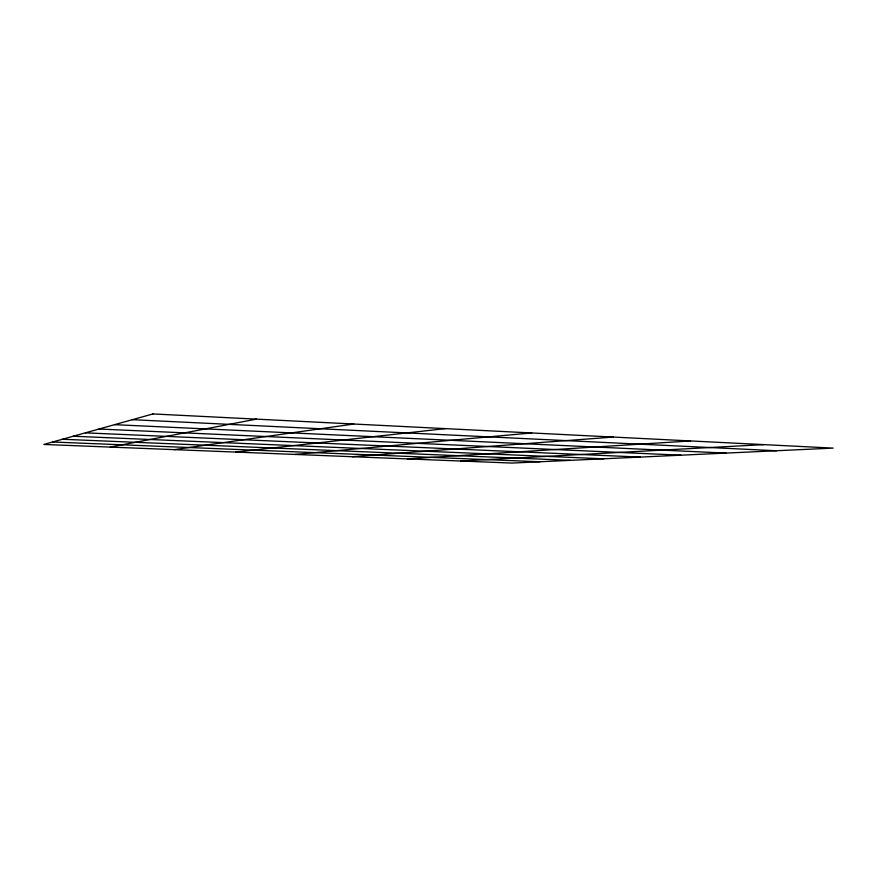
<?xml version="1.0" encoding="UTF-8"?>
<svg xmlns="http://www.w3.org/2000/svg" width="877" height="877" viewBox="0 0 877 877"><rect width="100%" height="100%" fill="white"/><g stroke="black" fill="none" stroke-linecap="round" stroke-linejoin="round"><path stroke-width="1.32" d="M110.283 447.095L256.479 419.129M174.194 449.638L353.771 424.019M235.727 452.083L445.363 428.623M295.023 454.439L531.736 432.964M352.181 456.72L613.341 437.064M407.334 458.912L690.561 440.945M460.568 461.028L763.724 444.617M52.642 441.986L539.914 461.773M62.388 439.267L570.368 460.348M85.354 432.843L640.429 457.092M73.219 436.231L603.727 458.803M99.024 429.017L680.99 455.196M114.558 424.665L726.068 453.102M132.35 419.688L776.463 450.745M152.949 413.933L43.85 444.453L511.993 463.067L833.15 448.103L152.949 413.933"/></g></svg>
